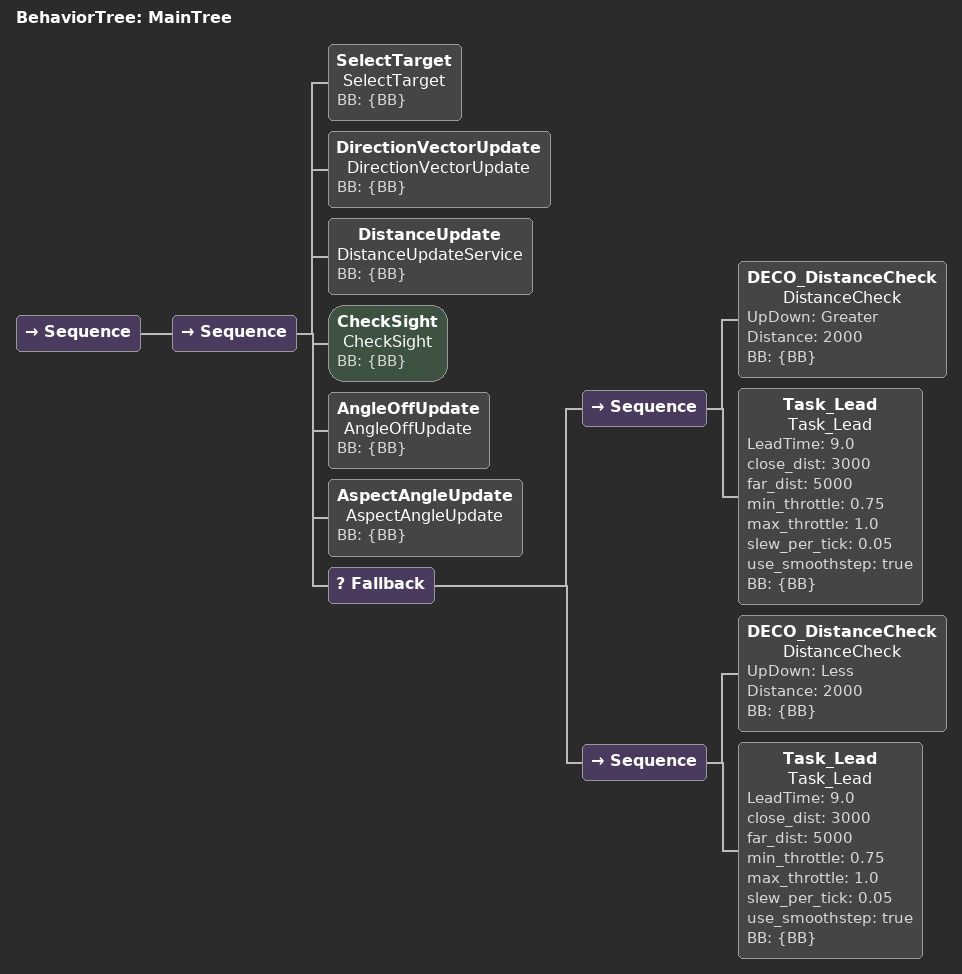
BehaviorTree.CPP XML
<root main_tree_to_execute = "MainTree">

  <BehaviorTree ID="MainTree">
    <Sequence>

        <!-- EF 부분 트리-->
        <Sequence>
          <SelectTarget name="SelectTarget" BB="{BB}"/>
          <DirectionVectorUpdate name="DirectionVectorUpdate" BB="{BB}"/>
          <DistanceUpdate name="DistanceUpdateService" BB="{BB}"/>
          <CheckSight name="CheckSight" BB="{BB}"/>
          <AngleOffUpdate name="AngleOffUpdate" BB="{BB}"/>
          <AspectAngleUpdate name="AspectAngleUpdate" BB="{BB}"/>

          <Fallback>

            <Sequence>
              <DECO_DistanceCheck name="DistanceCheck" UpDown="Greater"  Distance="2000" BB="{BB}"/>
              <Task_Lead name="Task_Lead" LeadTime="9.0" close_dist="3000" far_dist="5000" min_throttle="0.75" max_throttle="1.0" slew_per_tick="0.05" use_smoothstep="true" BB="{BB}"/>
            </Sequence>

            <Sequence>
              <DECO_DistanceCheck name="DistanceCheck" UpDown="Less"  Distance="2000" BB="{BB}"/>
              <Task_Lead name="Task_Lead" LeadTime="9.0" close_dist="3000" far_dist="5000" min_throttle="0.75" max_throttle="1.0" slew_per_tick="0.05" use_smoothstep="true" BB="{BB}"/>
            </Sequence>

          </Fallback>

        </Sequence>

    </Sequence>
  </BehaviorTree>

</root>
